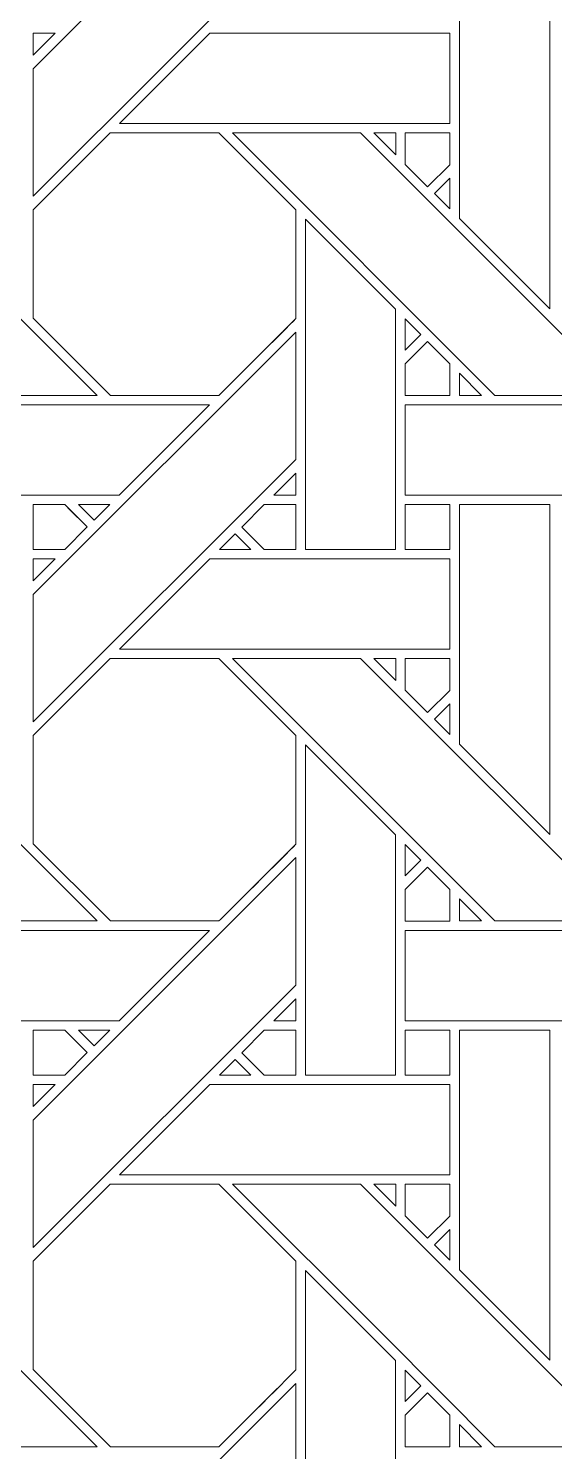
# Model space of a CAD drawing. Header units: inches. Extents: x 2.4 to 22.4, y -0.9 to 19.1.
# Drawn here: x 12.612 to 13.561, y 3.631 to 6.2 of the extents above; entities that cross this region are included whole.
import ezdxf

# ---------------------------------------------------------------- set-up
doc = ezdxf.new("R2010")
doc.units = ezdxf.units.IN
doc.header["$MEASUREMENT"] = 0
doc.layers.add('Design', color=7, linetype='Continuous', lineweight=0)

msp = doc.modelspace()

# ---------------------------------------------------------------- linework, layer by layer
at = {"layer": 'Design'}
for points, knots in [([(2.3829, 19.0948), (2.3829, 19.0948), (2.3829, -0.9052), (2.3829, -0.9052), (2.3829, -0.9052), (22.3829, -0.9052), (22.3829, -0.9052), (22.3829, -0.9052), (22.3829, 19.0948), (22.3829, 19.0948), (22.3829, 19.0948), (2.3829, 19.0948), (2.3829, 19.0948)], [0, 0, 0, 0, 1, 1, 1, 2, 2, 2, 3, 3, 3, 4, 4, 4, 4]), ([(3.3653, 18.1123), (3.3653, 18.1123), (3.3653, 0.0772), (3.3653, 0.0772), (3.3653, 0.0772), (21.4004, 0.0772), (21.4004, 0.0772), (21.4004, 0.0772), (21.4004, 18.1123), (21.4004, 18.1123), (21.4004, 18.1123), (3.3653, 18.1123), (3.3653, 18.1123)], [0, 0, 0, 0, 1, 1, 1, 2, 2, 2, 3, 3, 3, 4, 4, 4, 4]), ([(12.6204, 6.1269), (12.6204, 6.1269), (13.0941, 6.6005), (13.0941, 6.6005), (13.0941, 6.6005), (13.0941, 6.3705), (13.0941, 6.3705), (13.0941, 6.3705), (12.6204, 5.8968), (12.6204, 5.8968), (12.6204, 5.8968), (12.6204, 6.1269), (12.6204, 6.1269)], [0, 0, 0, 0, 1, 1, 1, 2, 2, 2, 3, 3, 3, 4, 4, 4, 4]), ([(13.552, 6.289), (13.552, 6.289), (13.552, 5.6939), (13.552, 5.6939), (13.552, 5.6939), (13.3891, 5.8568), (13.3891, 5.8568), (13.3891, 5.8568), (13.3891, 6.289), (13.3891, 6.289), (13.3891, 6.289), (13.552, 6.289), (13.552, 6.289)], [0, 0, 0, 0, 1, 1, 1, 2, 2, 2, 3, 3, 3, 4, 4, 4, 4]), ([(12.6602, 6.1911), (12.6602, 6.1911), (12.6204, 6.1513), (12.6204, 6.1513), (12.6204, 6.1513), (12.6204, 6.1911), (12.6204, 6.1911), (12.6204, 6.1911), (12.6602, 6.1911), (12.6602, 6.1911)], [0, 0, 0, 0, 1, 1, 1, 2, 2, 2, 3, 3, 3, 3]), ([(12.7762, 6.0283), (12.7762, 6.0283), (12.9391, 6.1911), (12.9391, 6.1911), (12.9391, 6.1911), (13.3715, 6.1911), (13.3715, 6.1911), (13.3715, 6.1911), (13.3715, 6.0283), (13.3715, 6.0283), (13.3715, 6.0283), (12.7762, 6.0283), (12.7762, 6.0283)], [0, 0, 0, 0, 1, 1, 1, 2, 2, 2, 3, 3, 3, 4, 4, 4, 4]), ([(12.0308, 6.0112), (12.0308, 6.0112), (12.2618, 6.0112), (12.2618, 6.0112), (12.2618, 6.0112), (12.7354, 5.5375), (12.7354, 5.5375), (12.7354, 5.5375), (12.5044, 5.5375), (12.5044, 5.5375), (12.5044, 5.5375), (12.0308, 6.0112), (12.0308, 6.0112)], [0, 0, 0, 0, 1, 1, 1, 2, 2, 2, 3, 3, 3, 4, 4, 4, 4]), ([(12.7591, 6.0111), (12.7591, 6.0111), (12.9553, 6.0111), (12.9553, 6.0111), (12.9553, 6.0111), (13.0941, 5.8724), (13.0941, 5.8724), (13.0941, 5.8724), (13.0941, 5.6762), (13.0941, 5.6762), (13.0763, 5.6582), (12.9643, 5.5465), (12.9553, 5.5375), (12.9553, 5.5375), (12.7596, 5.5375), (12.7596, 5.5375), (12.7596, 5.5375), (12.6204, 5.6767), (12.6204, 5.6767), (12.6204, 5.6767), (12.6204, 5.8724), (12.6204, 5.8724), (12.6204, 5.8724), (12.7591, 6.0111), (12.7591, 6.0111)], [0, 0, 0, 0, 1, 1, 1, 2, 2, 2, 3, 3, 3, 4, 4, 4, 5, 5, 5, 6, 6, 6, 7, 7, 7, 8, 8, 8, 8]), ([(12.6204, 5.6767), (12.6204, 5.6767), (12.6204, 5.8724), (12.6204, 5.8724), (12.6204, 5.8724), (12.7591, 6.0111), (12.7591, 6.0111), (12.7591, 6.0111), (12.9553, 6.0111), (12.9553, 6.0111), (12.9553, 6.0111), (13.0941, 5.8724), (13.0941, 5.8724), (13.0941, 5.8724), (13.0941, 5.6762), (13.0941, 5.6762), (13.0756, 5.6576), (12.9638, 5.546), (12.9553, 5.5375), (12.9553, 5.5375), (12.7596, 5.5375), (12.7596, 5.5375), (12.7596, 5.5375), (12.6204, 5.6767), (12.6204, 5.6767)], [0, 0, 0, 0, 1, 1, 1, 2, 2, 2, 3, 3, 3, 4, 4, 4, 5, 5, 5, 6, 6, 6, 7, 7, 7, 8, 8, 8, 8]), ([(12.9795, 6.0112), (12.9795, 6.0112), (13.2105, 6.0112), (13.2105, 6.0112), (13.2105, 6.0112), (13.6841, 5.5375), (13.6841, 5.5375), (13.6841, 5.5375), (13.4531, 5.5375), (13.4531, 5.5375), (13.4531, 5.5375), (12.9795, 6.0112), (12.9795, 6.0112)], [0, 0, 0, 0, 1, 1, 1, 2, 2, 2, 3, 3, 3, 4, 4, 4, 4]), ([(13.2741, 6.0111), (13.2741, 6.0111), (13.2741, 5.9713), (13.2741, 5.9713), (13.2741, 5.9713), (13.2346, 6.0111), (13.2346, 6.0111), (13.2346, 6.0111), (13.2741, 6.0111), (13.2741, 6.0111)], [0, 0, 0, 0, 1, 1, 1, 2, 2, 2, 3, 3, 3, 3]), ([(13.3715, 6.0111), (13.3715, 6.0111), (13.3715, 5.9535), (13.3715, 5.9535), (13.3715, 5.9535), (13.3316, 5.9136), (13.3316, 5.9136), (13.3316, 5.9136), (13.2913, 5.9539), (13.2913, 5.9539), (13.2913, 5.9539), (13.2913, 6.0111), (13.2913, 6.0111), (13.2913, 6.0111), (13.3715, 6.0111), (13.3715, 6.0111)], [0, 0, 0, 0, 1, 1, 1, 2, 2, 2, 3, 3, 3, 4, 4, 4, 5, 5, 5, 5]), ([(13.3316, 5.9136), (13.3316, 5.9136), (13.2913, 5.9539), (13.2913, 5.9539), (13.2913, 5.9539), (13.2913, 6.0111), (13.2913, 6.0111), (13.2913, 6.0111), (13.3715, 6.0111), (13.3715, 6.0111), (13.3715, 6.0111), (13.3715, 5.9535), (13.3715, 5.9535), (13.3715, 5.9535), (13.3316, 5.9136), (13.3316, 5.9136)], [0, 0, 0, 0, 1, 1, 1, 2, 2, 2, 3, 3, 3, 4, 4, 4, 5, 5, 5, 5]), ([(13.3715, 5.9293), (13.3715, 5.9293), (13.3715, 5.8741), (13.3715, 5.8741), (13.3715, 5.8741), (13.3438, 5.9015), (13.3438, 5.9015), (13.3438, 5.9015), (13.3715, 5.9293), (13.3715, 5.9293)], [0, 0, 0, 0, 1, 1, 1, 2, 2, 2, 3, 3, 3, 3]), ([(13.274, 5.2595), (13.274, 5.2595), (13.1112, 5.2595), (13.1112, 5.2595), (13.1112, 5.2595), (13.1112, 5.8553), (13.1112, 5.8553), (13.1112, 5.8553), (13.274, 5.6932), (13.274, 5.6932), (13.274, 5.6932), (13.274, 5.2595), (13.274, 5.2595)], [0, 0, 0, 0, 1, 1, 1, 2, 2, 2, 3, 3, 3, 4, 4, 4, 4]), ([(12.6204, 5.1782), (12.6204, 5.1782), (13.0941, 5.6518), (13.0941, 5.6518), (13.0941, 5.6518), (13.0941, 5.4217), (13.0941, 5.4217), (13.0941, 5.4217), (12.6204, 4.9481), (12.6204, 4.9481), (12.6204, 4.9481), (12.6204, 5.1782), (12.6204, 5.1782)], [0, 0, 0, 0, 1, 1, 1, 2, 2, 2, 3, 3, 3, 4, 4, 4, 4]), ([(13.2913, 5.6189), (13.2913, 5.6189), (13.2913, 5.6757), (13.2913, 5.6757), (13.2913, 5.6757), (13.3195, 5.6471), (13.3195, 5.6471), (13.3195, 5.6471), (13.2913, 5.6189), (13.2913, 5.6189)], [0, 0, 0, 0, 1, 1, 1, 2, 2, 2, 3, 3, 3, 3]), ([(13.2913, 5.5372), (13.2913, 5.5372), (13.2913, 5.5945), (13.2913, 5.5945), (13.2913, 5.5945), (13.3316, 5.6349), (13.3316, 5.6349), (13.3316, 5.6349), (13.3719, 5.5945), (13.3719, 5.5945), (13.3719, 5.5945), (13.3719, 5.5372), (13.3719, 5.5372), (13.3719, 5.5372), (13.2913, 5.5372), (13.2913, 5.5372)], [0, 0, 0, 0, 1, 1, 1, 2, 2, 2, 3, 3, 3, 4, 4, 4, 5, 5, 5, 5]), ([(13.3316, 5.6349), (13.3316, 5.6349), (13.3719, 5.5945), (13.3719, 5.5945), (13.3719, 5.5945), (13.3719, 5.5372), (13.3719, 5.5372), (13.3719, 5.5372), (13.2913, 5.5372), (13.2913, 5.5372), (13.2913, 5.5372), (13.2913, 5.5945), (13.2913, 5.5945), (13.2913, 5.5945), (13.3316, 5.6349), (13.3316, 5.6349)], [0, 0, 0, 0, 1, 1, 1, 2, 2, 2, 3, 3, 3, 4, 4, 4, 5, 5, 5, 5]), ([(13.4289, 5.5375), (13.4289, 5.5375), (13.3892, 5.5375), (13.3892, 5.5375), (13.3892, 5.5375), (13.3892, 5.5773), (13.3892, 5.5773), (13.3892, 5.5773), (13.4289, 5.5375), (13.4289, 5.5375)], [0, 0, 0, 0, 1, 1, 1, 2, 2, 2, 3, 3, 3, 3]), ([(12.3425, 5.3576), (12.3425, 5.3576), (12.3425, 5.5203), (12.3425, 5.5203), (12.3425, 5.5203), (12.9382, 5.5203), (12.9382, 5.5203), (12.9382, 5.5203), (12.7755, 5.3576), (12.7755, 5.3576), (12.7755, 5.3576), (12.3425, 5.3576), (12.3425, 5.3576)], [0, 0, 0, 0, 1, 1, 1, 2, 2, 2, 3, 3, 3, 4, 4, 4, 4]), ([(13.2913, 5.3576), (13.2913, 5.3576), (13.2913, 5.5203), (13.2913, 5.5203), (13.2913, 5.5203), (13.887, 5.5203), (13.887, 5.5203), (13.887, 5.5203), (13.7242, 5.3576), (13.7242, 5.3576), (13.7242, 5.3576), (13.2913, 5.3576), (13.2913, 5.3576)], [0, 0, 0, 0, 1, 1, 1, 2, 2, 2, 3, 3, 3, 4, 4, 4, 4]), ([(13.0543, 5.3576), (13.0543, 5.3576), (13.0941, 5.3973), (13.0941, 5.3973), (13.0941, 5.3973), (13.0941, 5.3576), (13.0941, 5.3576), (13.0941, 5.3576), (13.0543, 5.3576), (13.0543, 5.3576)], [0, 0, 0, 0, 1, 1, 1, 2, 2, 2, 3, 3, 3, 3]), ([(12.6775, 5.3403), (12.6826, 5.3351), (12.7134, 5.3043), (12.7178, 5.2999), (12.7178, 5.2999), (12.6774, 5.2595), (12.6774, 5.2595), (12.6774, 5.2595), (12.6204, 5.2595), (12.6204, 5.2595), (12.6204, 5.2595), (12.6204, 5.3403), (12.6204, 5.3403), (12.6204, 5.3403), (12.6775, 5.3403), (12.6775, 5.3403)], [0, 0, 0, 0, 1, 1, 1, 2, 2, 2, 3, 3, 3, 4, 4, 4, 5, 5, 5, 5]), ([(12.6204, 5.2595), (12.6204, 5.2595), (12.6204, 5.3403), (12.6204, 5.3403), (12.6204, 5.3403), (12.6775, 5.3403), (12.6775, 5.3403), (12.6828, 5.335), (12.7136, 5.3041), (12.7178, 5.2999), (12.7178, 5.2999), (12.6774, 5.2595), (12.6774, 5.2595), (12.6774, 5.2595), (12.6204, 5.2595), (12.6204, 5.2595)], [0, 0, 0, 0, 1, 1, 1, 2, 2, 2, 3, 3, 3, 4, 4, 4, 5, 5, 5, 5]), ([(12.7018, 5.3403), (12.7018, 5.3403), (12.7583, 5.3403), (12.7583, 5.3403), (12.7583, 5.3403), (12.73, 5.3121), (12.73, 5.3121), (12.73, 5.3121), (12.7018, 5.3403), (12.7018, 5.3403)], [0, 0, 0, 0, 1, 1, 1, 2, 2, 2, 3, 3, 3, 3]), ([(13.037, 5.2595), (13.037, 5.2595), (12.9966, 5.2998), (12.9966, 5.2998), (12.9966, 5.2998), (13.037, 5.3403), (13.037, 5.3403), (13.037, 5.3403), (13.0941, 5.3403), (13.0941, 5.3403), (13.0941, 5.3403), (13.0941, 5.2595), (13.0941, 5.2595), (13.0941, 5.2595), (13.037, 5.2595), (13.037, 5.2595)], [0, 0, 0, 0, 1, 1, 1, 2, 2, 2, 3, 3, 3, 4, 4, 4, 5, 5, 5, 5]), ([(12.9966, 5.2998), (12.9966, 5.2998), (13.037, 5.3403), (13.037, 5.3403), (13.037, 5.3403), (13.0941, 5.3403), (13.0941, 5.3403), (13.0941, 5.3403), (13.0941, 5.2595), (13.0941, 5.2595), (13.0941, 5.2595), (13.037, 5.2595), (13.037, 5.2595), (13.037, 5.2595), (12.9966, 5.2998), (12.9966, 5.2998)], [0, 0, 0, 0, 1, 1, 1, 2, 2, 2, 3, 3, 3, 4, 4, 4, 5, 5, 5, 5]), ([(13.2913, 5.3403), (13.2913, 5.3403), (13.3715, 5.3403), (13.3715, 5.3403), (13.3715, 5.3403), (13.3715, 5.2595), (13.3715, 5.2595), (13.3715, 5.2595), (13.2913, 5.2595), (13.2913, 5.2595), (13.2913, 5.2595), (13.2913, 5.3403), (13.2913, 5.3403)], [0, 0, 0, 0, 1, 1, 1, 2, 2, 2, 3, 3, 3, 4, 4, 4, 4]), ([(13.2913, 5.2595), (13.2913, 5.2595), (13.2913, 5.3403), (13.2913, 5.3403), (13.2913, 5.3403), (13.3715, 5.3403), (13.3715, 5.3403), (13.3715, 5.3403), (13.3715, 5.2595), (13.3715, 5.2595), (13.3715, 5.2595), (13.2913, 5.2595), (13.2913, 5.2595)], [0, 0, 0, 0, 1, 1, 1, 2, 2, 2, 3, 3, 3, 4, 4, 4, 4]), ([(13.552, 5.3403), (13.552, 5.3403), (13.552, 4.7452), (13.552, 4.7452), (13.552, 4.7452), (13.3891, 4.9081), (13.3891, 4.9081), (13.3891, 4.9081), (13.3891, 5.3403), (13.3891, 5.3403), (13.3891, 5.3403), (13.552, 5.3403), (13.552, 5.3403)], [0, 0, 0, 0, 1, 1, 1, 2, 2, 2, 3, 3, 3, 4, 4, 4, 4]), ([(13.0127, 5.2595), (13.0127, 5.2595), (12.9562, 5.2595), (12.9562, 5.2595), (12.9562, 5.2595), (12.9845, 5.2878), (12.9845, 5.2878), (12.9845, 5.2878), (13.0127, 5.2595), (13.0127, 5.2595)], [0, 0, 0, 0, 1, 1, 1, 2, 2, 2, 3, 3, 3, 3]), ([(12.6602, 5.2424), (12.6602, 5.2424), (12.6204, 5.2025), (12.6204, 5.2025), (12.6204, 5.2025), (12.6204, 5.2424), (12.6204, 5.2424), (12.6204, 5.2424), (12.6602, 5.2424), (12.6602, 5.2424)], [0, 0, 0, 0, 1, 1, 1, 2, 2, 2, 3, 3, 3, 3]), ([(12.7762, 5.0796), (12.7762, 5.0796), (12.9391, 5.2424), (12.9391, 5.2424), (12.9391, 5.2424), (13.3715, 5.2424), (13.3715, 5.2424), (13.3715, 5.2424), (13.3715, 5.0796), (13.3715, 5.0796), (13.3715, 5.0796), (12.7762, 5.0796), (12.7762, 5.0796)], [0, 0, 0, 0, 1, 1, 1, 2, 2, 2, 3, 3, 3, 4, 4, 4, 4]), ([(12.3052, 4.7887), (12.3052, 4.7887), (12.0308, 5.0624), (12.0308, 5.0624), (12.0308, 5.0624), (12.2618, 5.0624), (12.2618, 5.0624), (12.2618, 5.0624), (12.7354, 4.5888), (12.7354, 4.5888), (12.7354, 4.5888), (12.5044, 4.5888), (12.5044, 4.5888), (12.5044, 4.5888), (12.3052, 4.7887), (12.3052, 4.7887)], [0, 0, 0, 0, 1, 1, 1, 2, 2, 2, 3, 3, 3, 4, 4, 4, 5, 5, 5, 5]), ([(12.7591, 5.0624), (12.7591, 5.0624), (12.9553, 5.0624), (12.9553, 5.0624), (12.9553, 5.0624), (13.0941, 4.9237), (13.0941, 4.9237), (13.0941, 4.9237), (13.0941, 4.7274), (13.0941, 4.7274), (13.0763, 4.7095), (12.9643, 4.5978), (12.9553, 4.5888), (12.9553, 4.5888), (12.7596, 4.5888), (12.7596, 4.5888), (12.7596, 4.5888), (12.6204, 4.728), (12.6204, 4.728), (12.6204, 4.728), (12.6204, 4.9237), (12.6204, 4.9237), (12.6204, 4.9237), (12.7591, 5.0624), (12.7591, 5.0624)], [0, 0, 0, 0, 1, 1, 1, 2, 2, 2, 3, 3, 3, 4, 4, 4, 5, 5, 5, 6, 6, 6, 7, 7, 7, 8, 8, 8, 8]), ([(12.6204, 4.728), (12.6204, 4.728), (12.6204, 4.9237), (12.6204, 4.9237), (12.6204, 4.9237), (12.7591, 5.0624), (12.7591, 5.0624), (12.7591, 5.0624), (12.9553, 5.0624), (12.9553, 5.0624), (12.9553, 5.0624), (13.0941, 4.9237), (13.0941, 4.9237), (13.0941, 4.9237), (13.0941, 4.7274), (13.0941, 4.7274), (13.0757, 4.7089), (12.9639, 4.5973), (12.9553, 4.5888), (12.9553, 4.5888), (12.7596, 4.5888), (12.7596, 4.5888), (12.7596, 4.5888), (12.6204, 4.728), (12.6204, 4.728)], [0, 0, 0, 0, 1, 1, 1, 2, 2, 2, 3, 3, 3, 4, 4, 4, 5, 5, 5, 6, 6, 6, 7, 7, 7, 8, 8, 8, 8]), ([(12.9795, 5.0624), (12.9795, 5.0624), (13.2105, 5.0624), (13.2105, 5.0624), (13.2105, 5.0624), (13.6841, 4.5888), (13.6841, 4.5888), (13.6841, 4.5888), (13.4531, 4.5888), (13.4531, 4.5888), (13.4531, 4.5888), (12.9795, 5.0624), (12.9795, 5.0624)], [0, 0, 0, 0, 1, 1, 1, 2, 2, 2, 3, 3, 3, 4, 4, 4, 4]), ([(13.2741, 5.0624), (13.2741, 5.0624), (13.2741, 5.0226), (13.2741, 5.0226), (13.2741, 5.0226), (13.2346, 5.0624), (13.2346, 5.0624), (13.2346, 5.0624), (13.2741, 5.0624), (13.2741, 5.0624)], [0, 0, 0, 0, 1, 1, 1, 2, 2, 2, 3, 3, 3, 3]), ([(13.3715, 5.0624), (13.3715, 5.0624), (13.3715, 5.0048), (13.3715, 5.0048), (13.3715, 5.0048), (13.3316, 4.9648), (13.3316, 4.9648), (13.3316, 4.9648), (13.2913, 5.0052), (13.2913, 5.0052), (13.2913, 5.0052), (13.2913, 5.0624), (13.2913, 5.0624), (13.2913, 5.0624), (13.3715, 5.0624), (13.3715, 5.0624)], [0, 0, 0, 0, 1, 1, 1, 2, 2, 2, 3, 3, 3, 4, 4, 4, 5, 5, 5, 5]), ([(13.3316, 4.9648), (13.3316, 4.9648), (13.2913, 5.0052), (13.2913, 5.0052), (13.2913, 5.0052), (13.2913, 5.0624), (13.2913, 5.0624), (13.2913, 5.0624), (13.3715, 5.0624), (13.3715, 5.0624), (13.3715, 5.0624), (13.3715, 5.0048), (13.3715, 5.0048), (13.3715, 5.0048), (13.3316, 4.9648), (13.3316, 4.9648)], [0, 0, 0, 0, 1, 1, 1, 2, 2, 2, 3, 3, 3, 4, 4, 4, 5, 5, 5, 5]), ([(13.3715, 4.9806), (13.3715, 4.9806), (13.3715, 4.9254), (13.3715, 4.9254), (13.3715, 4.9254), (13.3438, 4.9528), (13.3438, 4.9528), (13.3438, 4.9528), (13.3715, 4.9806), (13.3715, 4.9806)], [0, 0, 0, 0, 1, 1, 1, 2, 2, 2, 3, 3, 3, 3]), ([(13.274, 4.3108), (13.274, 4.3108), (13.1112, 4.3108), (13.1112, 4.3108), (13.1112, 4.3108), (13.1112, 4.9066), (13.1112, 4.9066), (13.1112, 4.9066), (13.274, 4.7445), (13.274, 4.7445), (13.274, 4.7445), (13.274, 4.3108), (13.274, 4.3108)], [0, 0, 0, 0, 1, 1, 1, 2, 2, 2, 3, 3, 3, 4, 4, 4, 4]), ([(13.2913, 4.6702), (13.2913, 4.6702), (13.2913, 4.727), (13.2913, 4.727), (13.2913, 4.727), (13.3195, 4.6984), (13.3195, 4.6984), (13.3195, 4.6984), (13.2913, 4.6702), (13.2913, 4.6702)], [0, 0, 0, 0, 1, 1, 1, 2, 2, 2, 3, 3, 3, 3]), ([(12.6204, 4.2294), (12.6204, 4.2294), (13.0941, 4.7031), (13.0941, 4.7031), (13.0941, 4.7031), (13.0941, 4.473), (13.0941, 4.473), (13.0941, 4.473), (12.6204, 3.9994), (12.6204, 3.9994), (12.6204, 3.9994), (12.6204, 4.2294), (12.6204, 4.2294)], [0, 0, 0, 0, 1, 1, 1, 2, 2, 2, 3, 3, 3, 4, 4, 4, 4]), ([(13.2913, 4.5885), (13.2913, 4.5885), (13.2913, 4.6458), (13.2913, 4.6458), (13.2913, 4.6458), (13.3316, 4.6861), (13.3316, 4.6861), (13.3316, 4.6861), (13.3719, 4.6458), (13.3719, 4.6458), (13.3719, 4.6458), (13.3719, 4.5885), (13.3719, 4.5885), (13.3719, 4.5885), (13.2913, 4.5885), (13.2913, 4.5885)], [0, 0, 0, 0, 1, 1, 1, 2, 2, 2, 3, 3, 3, 4, 4, 4, 5, 5, 5, 5]), ([(13.3048, 4.6594), (13.3048, 4.6594), (13.3316, 4.6861), (13.3316, 4.6861), (13.3316, 4.6861), (13.3719, 4.6458), (13.3719, 4.6458), (13.3719, 4.6458), (13.3719, 4.5885), (13.3719, 4.5885), (13.3719, 4.5885), (13.2913, 4.5885), (13.2913, 4.5885), (13.2913, 4.5885), (13.2913, 4.6458), (13.2913, 4.6458), (13.2913, 4.6458), (13.3048, 4.6594), (13.3048, 4.6594)], [0, 0, 0, 0, 1, 1, 1, 2, 2, 2, 3, 3, 3, 4, 4, 4, 5, 5, 5, 6, 6, 6, 6]), ([(13.4289, 4.5888), (13.4289, 4.5888), (13.3892, 4.5888), (13.3892, 4.5888), (13.3892, 4.5888), (13.3892, 4.6286), (13.3892, 4.6286), (13.3892, 4.6286), (13.4289, 4.5888), (13.4289, 4.5888)], [0, 0, 0, 0, 1, 1, 1, 2, 2, 2, 3, 3, 3, 3]), ([(12.3425, 4.4088), (12.3425, 4.4088), (12.3425, 4.5715), (12.3425, 4.5715), (12.3425, 4.5715), (12.9382, 4.5715), (12.9382, 4.5715), (12.9382, 4.5715), (12.7755, 4.4088), (12.7755, 4.4088), (12.7755, 4.4088), (12.3425, 4.4088), (12.3425, 4.4088)], [0, 0, 0, 0, 1, 1, 1, 2, 2, 2, 3, 3, 3, 4, 4, 4, 4]), ([(13.2913, 4.4088), (13.2913, 4.4088), (13.2913, 4.5715), (13.2913, 4.5715), (13.2913, 4.5715), (13.887, 4.5715), (13.887, 4.5715), (13.887, 4.5715), (13.7242, 4.4088), (13.7242, 4.4088), (13.7242, 4.4088), (13.2913, 4.4088), (13.2913, 4.4088)], [0, 0, 0, 0, 1, 1, 1, 2, 2, 2, 3, 3, 3, 4, 4, 4, 4]), ([(13.0543, 4.4089), (13.0543, 4.4089), (13.0941, 4.4486), (13.0941, 4.4486), (13.0941, 4.4486), (13.0941, 4.4089), (13.0941, 4.4089), (13.0941, 4.4089), (13.0543, 4.4089), (13.0543, 4.4089)], [0, 0, 0, 0, 1, 1, 1, 2, 2, 2, 3, 3, 3, 3]), ([(12.6775, 4.3915), (12.6826, 4.3864), (12.7134, 4.3556), (12.7178, 4.3512), (12.7178, 4.3512), (12.6774, 4.3107), (12.6774, 4.3107), (12.6774, 4.3107), (12.6204, 4.3107), (12.6204, 4.3107), (12.6204, 4.3107), (12.6204, 4.3915), (12.6204, 4.3915), (12.6204, 4.3915), (12.6775, 4.3915), (12.6775, 4.3915)], [0, 0, 0, 0, 1, 1, 1, 2, 2, 2, 3, 3, 3, 4, 4, 4, 5, 5, 5, 5]), ([(12.6204, 4.3107), (12.6204, 4.3107), (12.6204, 4.3915), (12.6204, 4.3915), (12.6204, 4.3915), (12.6775, 4.3915), (12.6775, 4.3915), (12.6826, 4.3864), (12.7134, 4.3556), (12.7178, 4.3512), (12.7178, 4.3512), (12.6774, 4.3107), (12.6774, 4.3107), (12.6774, 4.3107), (12.6204, 4.3107), (12.6204, 4.3107)], [0, 0, 0, 0, 1, 1, 1, 2, 2, 2, 3, 3, 3, 4, 4, 4, 5, 5, 5, 5]), ([(12.7018, 4.3916), (12.7018, 4.3916), (12.7583, 4.3916), (12.7583, 4.3916), (12.7583, 4.3916), (12.73, 4.3634), (12.73, 4.3634), (12.73, 4.3634), (12.7018, 4.3916), (12.7018, 4.3916)], [0, 0, 0, 0, 1, 1, 1, 2, 2, 2, 3, 3, 3, 3]), ([(13.037, 4.3107), (13.037, 4.3107), (12.9966, 4.3511), (12.9966, 4.3511), (12.9966, 4.3511), (13.037, 4.3915), (13.037, 4.3915), (13.037, 4.3915), (13.0941, 4.3915), (13.0941, 4.3915), (13.0941, 4.3915), (13.0941, 4.3107), (13.0941, 4.3107), (13.0941, 4.3107), (13.037, 4.3107), (13.037, 4.3107)], [0, 0, 0, 0, 1, 1, 1, 2, 2, 2, 3, 3, 3, 4, 4, 4, 5, 5, 5, 5]), ([(12.9966, 4.3511), (12.9966, 4.3511), (13.037, 4.3915), (13.037, 4.3915), (13.037, 4.3915), (13.0941, 4.3915), (13.0941, 4.3915), (13.0941, 4.3915), (13.0941, 4.3107), (13.0941, 4.3107), (13.0941, 4.3107), (13.037, 4.3107), (13.037, 4.3107), (13.037, 4.3107), (12.9966, 4.3511), (12.9966, 4.3511)], [0, 0, 0, 0, 1, 1, 1, 2, 2, 2, 3, 3, 3, 4, 4, 4, 5, 5, 5, 5]), ([(13.2913, 4.3915), (13.2913, 4.3915), (13.3715, 4.3915), (13.3715, 4.3915), (13.3715, 4.3915), (13.3715, 4.3107), (13.3715, 4.3107), (13.3715, 4.3107), (13.2913, 4.3107), (13.2913, 4.3107), (13.2913, 4.3107), (13.2913, 4.3915), (13.2913, 4.3915)], [0, 0, 0, 0, 1, 1, 1, 2, 2, 2, 3, 3, 3, 4, 4, 4, 4]), ([(13.2913, 4.3107), (13.2913, 4.3107), (13.2913, 4.3915), (13.2913, 4.3915), (13.2913, 4.3915), (13.3715, 4.3915), (13.3715, 4.3915), (13.3715, 4.3915), (13.3715, 4.3107), (13.3715, 4.3107), (13.3715, 4.3107), (13.2913, 4.3107), (13.2913, 4.3107)], [0, 0, 0, 0, 1, 1, 1, 2, 2, 2, 3, 3, 3, 4, 4, 4, 4]), ([(13.552, 4.3916), (13.552, 4.3916), (13.552, 3.7964), (13.552, 3.7964), (13.552, 3.7964), (13.3891, 3.9594), (13.3891, 3.9594), (13.3891, 3.9594), (13.3891, 4.3916), (13.3891, 4.3916), (13.3891, 4.3916), (13.552, 4.3916), (13.552, 4.3916)], [0, 0, 0, 0, 1, 1, 1, 2, 2, 2, 3, 3, 3, 4, 4, 4, 4]), ([(13.0127, 4.3108), (13.0127, 4.3108), (12.9562, 4.3108), (12.9562, 4.3108), (12.9562, 4.3108), (12.9845, 4.339), (12.9845, 4.339), (12.9845, 4.339), (13.0127, 4.3108), (13.0127, 4.3108)], [0, 0, 0, 0, 1, 1, 1, 2, 2, 2, 3, 3, 3, 3]), ([(12.6602, 4.2936), (12.6602, 4.2936), (12.6204, 4.2538), (12.6204, 4.2538), (12.6204, 4.2538), (12.6204, 4.2936), (12.6204, 4.2936), (12.6204, 4.2936), (12.6602, 4.2936), (12.6602, 4.2936)], [0, 0, 0, 0, 1, 1, 1, 2, 2, 2, 3, 3, 3, 3]), ([(12.7762, 4.1308), (12.7762, 4.1308), (12.9391, 4.2936), (12.9391, 4.2936), (12.9391, 4.2936), (13.3715, 4.2936), (13.3715, 4.2936), (13.3715, 4.2936), (13.3715, 4.1308), (13.3715, 4.1308), (13.3715, 4.1308), (12.7762, 4.1308), (12.7762, 4.1308)], [0, 0, 0, 0, 1, 1, 1, 2, 2, 2, 3, 3, 3, 4, 4, 4, 4]), ([(12.3052, 3.84), (12.3052, 3.84), (12.0308, 4.1137), (12.0308, 4.1137), (12.0308, 4.1137), (12.2618, 4.1137), (12.2618, 4.1137), (12.2618, 4.1137), (12.7354, 3.64), (12.7354, 3.64), (12.7354, 3.64), (12.5044, 3.64), (12.5044, 3.64), (12.5044, 3.64), (12.3052, 3.84), (12.3052, 3.84)], [0, 0, 0, 0, 1, 1, 1, 2, 2, 2, 3, 3, 3, 4, 4, 4, 5, 5, 5, 5]), ([(12.7591, 4.1136), (12.7591, 4.1136), (12.9553, 4.1136), (12.9553, 4.1136), (12.9553, 4.1136), (13.0941, 3.9749), (13.0941, 3.9749), (13.0941, 3.9749), (13.0941, 3.7787), (13.0941, 3.7787), (13.0763, 3.7608), (12.9643, 3.649), (12.9553, 3.64), (12.9553, 3.64), (12.7596, 3.64), (12.7596, 3.64), (12.7596, 3.64), (12.6204, 3.7793), (12.6204, 3.7793), (12.6204, 3.7793), (12.6204, 3.9749), (12.6204, 3.9749), (12.6204, 3.9749), (12.7591, 4.1136), (12.7591, 4.1136)], [0, 0, 0, 0, 1, 1, 1, 2, 2, 2, 3, 3, 3, 4, 4, 4, 5, 5, 5, 6, 6, 6, 7, 7, 7, 8, 8, 8, 8]), ([(12.6204, 3.7793), (12.6204, 3.7793), (12.6204, 3.9749), (12.6204, 3.9749), (12.6204, 3.9749), (12.7591, 4.1136), (12.7591, 4.1136), (12.7591, 4.1136), (12.9553, 4.1136), (12.9553, 4.1136), (12.9553, 4.1136), (13.0941, 3.9749), (13.0941, 3.9749), (13.0941, 3.9749), (13.0941, 3.7787), (13.0941, 3.7787), (13.0761, 3.7606), (12.9642, 3.6489), (12.9553, 3.64), (12.9553, 3.64), (12.7596, 3.64), (12.7596, 3.64), (12.7596, 3.64), (12.6204, 3.7793), (12.6204, 3.7793)], [0, 0, 0, 0, 1, 1, 1, 2, 2, 2, 3, 3, 3, 4, 4, 4, 5, 5, 5, 6, 6, 6, 7, 7, 7, 8, 8, 8, 8]), ([(13.2539, 3.84), (13.2539, 3.84), (12.9796, 4.1137), (12.9796, 4.1137), (12.9796, 4.1137), (13.2105, 4.1137), (13.2105, 4.1137), (13.2105, 4.1137), (13.6841, 3.64), (13.6841, 3.64), (13.6841, 3.64), (13.4531, 3.64), (13.4531, 3.64), (13.4531, 3.64), (13.2539, 3.84), (13.2539, 3.84)], [0, 0, 0, 0, 1, 1, 1, 2, 2, 2, 3, 3, 3, 4, 4, 4, 5, 5, 5, 5]), ([(13.2741, 4.1137), (13.2741, 4.1137), (13.2741, 4.0739), (13.2741, 4.0739), (13.2741, 4.0739), (13.2346, 4.1137), (13.2346, 4.1137), (13.2346, 4.1137), (13.2741, 4.1137), (13.2741, 4.1137)], [0, 0, 0, 0, 1, 1, 1, 2, 2, 2, 3, 3, 3, 3]), ([(13.3715, 4.1137), (13.3715, 4.1137), (13.3715, 4.0561), (13.3715, 4.0561), (13.3715, 4.0561), (13.3316, 4.0161), (13.3316, 4.0161), (13.3316, 4.0161), (13.2913, 4.0564), (13.2913, 4.0564), (13.2913, 4.0564), (13.2913, 4.1137), (13.2913, 4.1137), (13.2913, 4.1137), (13.3715, 4.1137), (13.3715, 4.1137)], [0, 0, 0, 0, 1, 1, 1, 2, 2, 2, 3, 3, 3, 4, 4, 4, 5, 5, 5, 5]), ([(13.3316, 4.0161), (13.3316, 4.0161), (13.2913, 4.0564), (13.2913, 4.0564), (13.2913, 4.0564), (13.2913, 4.1137), (13.2913, 4.1137), (13.2913, 4.1137), (13.3715, 4.1137), (13.3715, 4.1137), (13.3715, 4.1137), (13.3715, 4.0561), (13.3715, 4.0561), (13.3715, 4.0561), (13.3316, 4.0161), (13.3316, 4.0161)], [0, 0, 0, 0, 1, 1, 1, 2, 2, 2, 3, 3, 3, 4, 4, 4, 5, 5, 5, 5]), ([(13.3715, 4.0319), (13.3715, 4.0319), (13.3715, 3.9767), (13.3715, 3.9767), (13.3715, 3.9767), (13.3438, 4.0041), (13.3438, 4.0041), (13.3438, 4.0041), (13.3715, 4.0319), (13.3715, 4.0319)], [0, 0, 0, 0, 1, 1, 1, 2, 2, 2, 3, 3, 3, 3]), ([(13.274, 3.362), (13.274, 3.362), (13.1112, 3.362), (13.1112, 3.362), (13.1112, 3.362), (13.1112, 3.9579), (13.1112, 3.9579), (13.1112, 3.9579), (13.274, 3.7957), (13.274, 3.7957), (13.274, 3.7957), (13.274, 3.362), (13.274, 3.362)], [0, 0, 0, 0, 1, 1, 1, 2, 2, 2, 3, 3, 3, 4, 4, 4, 4]), ([(13.2913, 3.7215), (13.2913, 3.7215), (13.2913, 3.7782), (13.2913, 3.7782), (13.2913, 3.7782), (13.3195, 3.7497), (13.3195, 3.7497), (13.3195, 3.7497), (13.2913, 3.7215), (13.2913, 3.7215)], [0, 0, 0, 0, 1, 1, 1, 2, 2, 2, 3, 3, 3, 3]), ([(12.6204, 3.2807), (12.6204, 3.2807), (13.0941, 3.7543), (13.0941, 3.7543), (13.0941, 3.7543), (13.0941, 3.5243), (13.0941, 3.5243), (13.0941, 3.5243), (12.6204, 3.0506), (12.6204, 3.0506), (12.6204, 3.0506), (12.6204, 3.2807), (12.6204, 3.2807)], [0, 0, 0, 0, 1, 1, 1, 2, 2, 2, 3, 3, 3, 4, 4, 4, 4]), ([(13.2913, 3.6397), (13.2913, 3.6397), (13.2913, 3.6971), (13.2913, 3.6971), (13.2913, 3.6971), (13.3316, 3.7374), (13.3316, 3.7374), (13.3316, 3.7374), (13.3719, 3.6971), (13.3719, 3.6971), (13.3719, 3.6971), (13.3719, 3.6397), (13.3719, 3.6397), (13.3719, 3.6397), (13.2913, 3.6397), (13.2913, 3.6397)], [0, 0, 0, 0, 1, 1, 1, 2, 2, 2, 3, 3, 3, 4, 4, 4, 5, 5, 5, 5]), ([(13.3049, 3.7107), (13.3049, 3.7107), (13.3316, 3.7374), (13.3316, 3.7374), (13.3316, 3.7374), (13.3719, 3.6971), (13.3719, 3.6971), (13.3719, 3.6971), (13.3719, 3.6399), (13.3719, 3.6399), (13.3719, 3.6399), (13.2913, 3.6399), (13.2913, 3.6399), (13.2913, 3.6399), (13.2913, 3.6971), (13.2913, 3.6971), (13.2913, 3.6971), (13.3049, 3.7107), (13.3049, 3.7107)], [0, 0, 0, 0, 1, 1, 1, 2, 2, 2, 3, 3, 3, 4, 4, 4, 5, 5, 5, 6, 6, 6, 6]), ([(13.4289, 3.64), (13.4289, 3.64), (13.3892, 3.64), (13.3892, 3.64), (13.3892, 3.64), (13.3892, 3.6798), (13.3892, 3.6798), (13.3892, 3.6798), (13.4289, 3.64), (13.4289, 3.64)], [0, 0, 0, 0, 1, 1, 1, 2, 2, 2, 3, 3, 3, 3])]:
    msp.add_open_spline(points, degree=3, knots=knots, dxfattribs=at)

doc.saveas('drawing.dxf')
